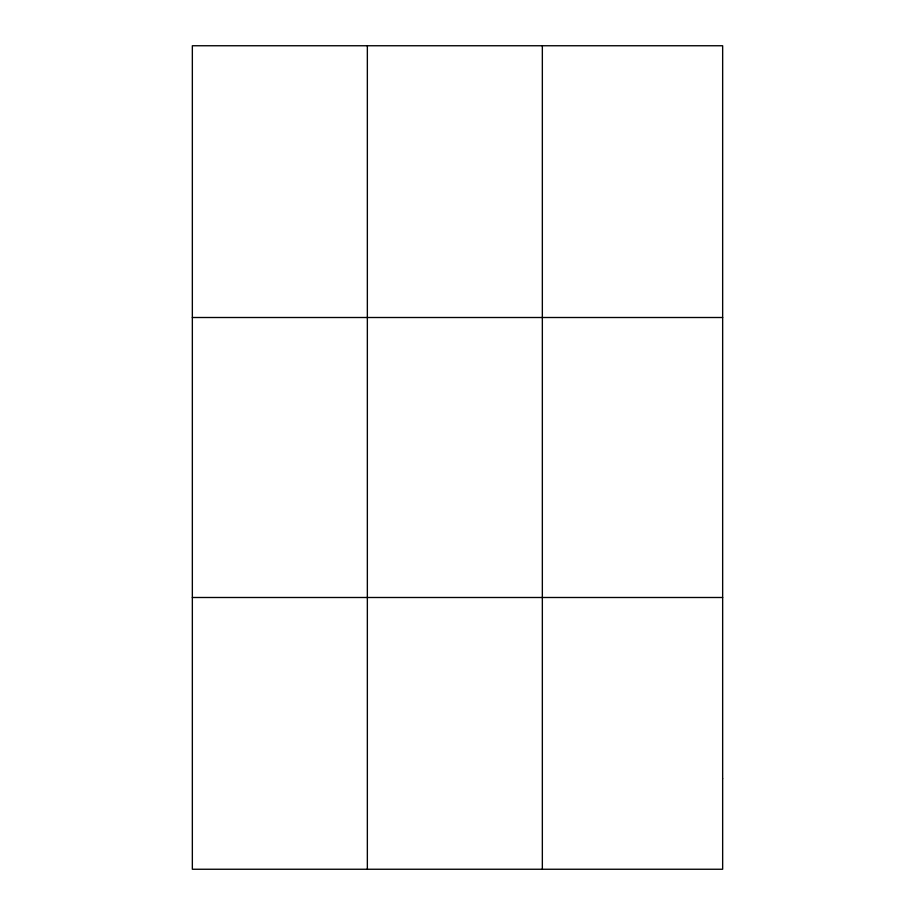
<?xml version="1.0" encoding="UTF-8"?>
<svg xmlns="http://www.w3.org/2000/svg" width="915" height="915" viewBox="0 0 915 915"><rect width="100%" height="100%" fill="white"/><g stroke="black" fill="none" stroke-linecap="round" stroke-linejoin="round"><path stroke-width="1.37" d="M367.35 869.25L367.35 45.75M542.343 869.25L542.343 45.75M192.344 317.505L722.656 317.505M192.344 597.495L722.656 597.495M722.656 778.665L722.656 869.25L192.344 869.25L192.344 45.75L722.656 45.75L722.656 778.665"/></g></svg>
